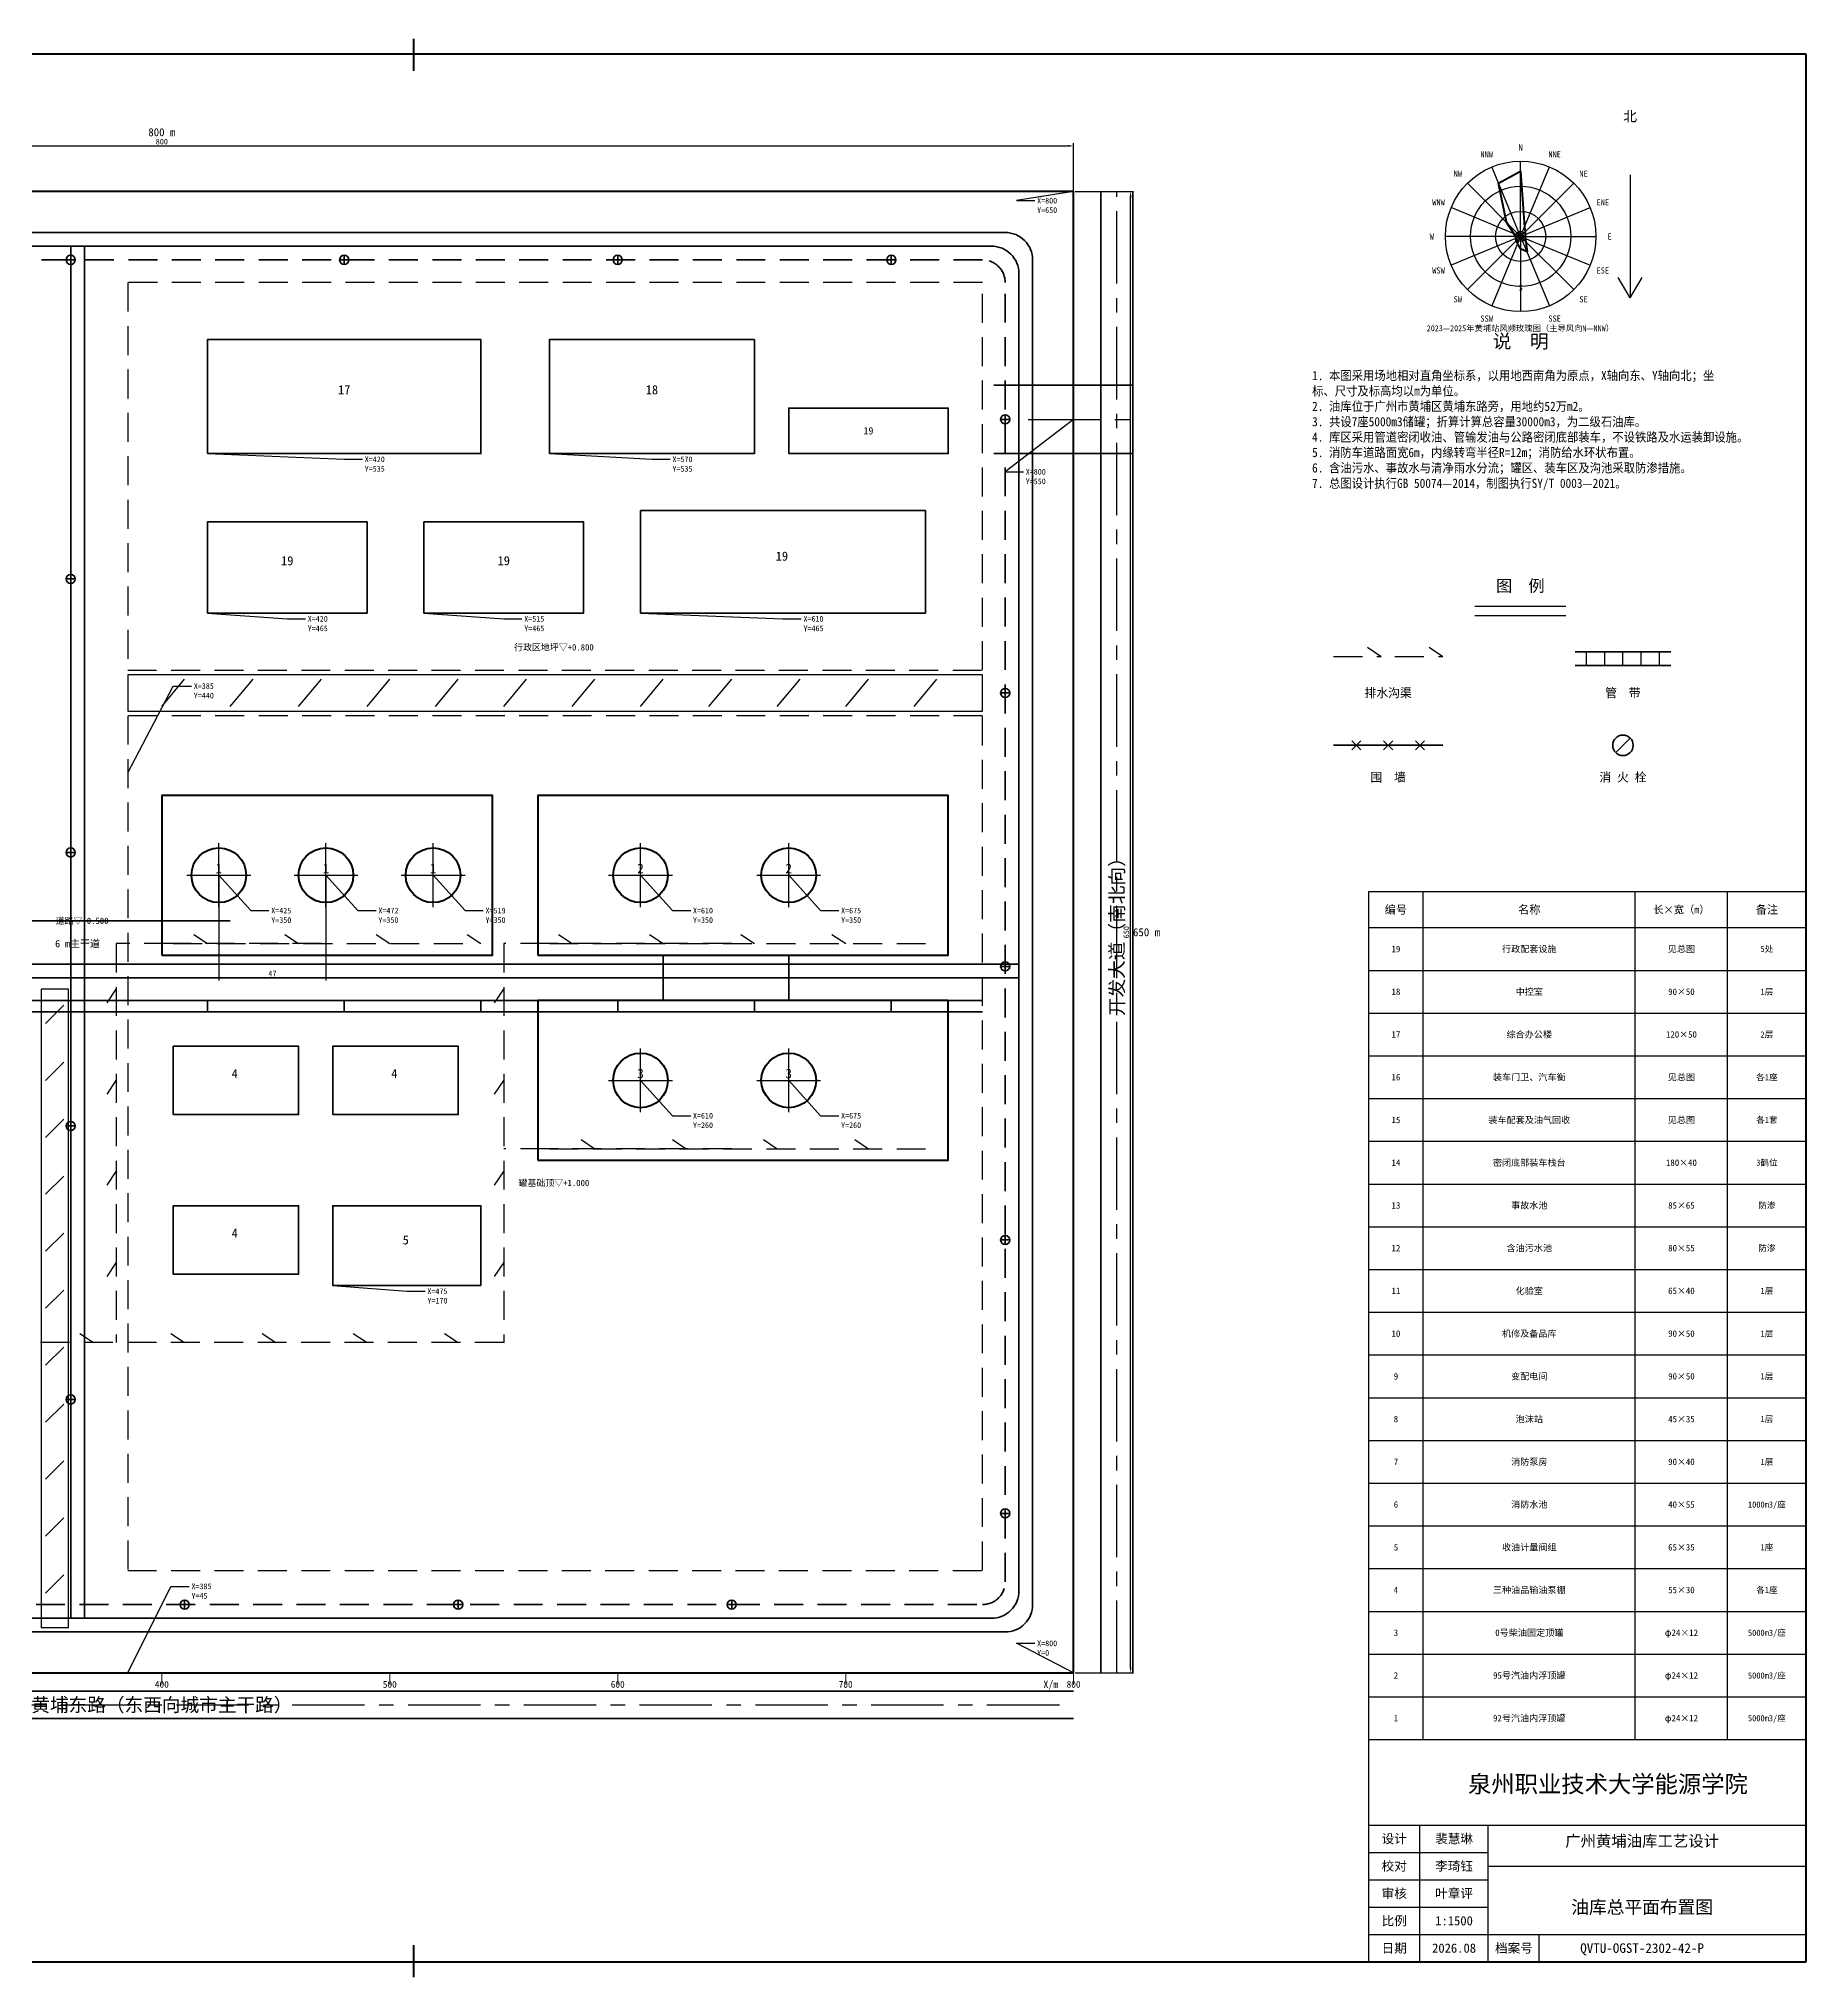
# Model space of a CAD drawing. Header units: millimetres. Extents: x -108 to 1121, y -88 to 762.
# Drawn here: x 346 to 1121, y -88 to 762 of the extents above; entities that cross this region are included whole.
import ezdxf
from ezdxf import colors
from ezdxf.entities.mleader import LeaderData, LeaderLine
from ezdxf.enums import TextEntityAlignment as Align
from ezdxf.math import Vec2, Vec3

# ---------------------------------------------------------------- set-up
doc = ezdxf.new("R2010")
doc.units = ezdxf.units.MM
doc.linetypes.add('CENTER', pattern=[50.8, 31.75, -6.35, 6.35, -6.35])
doc.linetypes.add('DASHED', pattern=[19.05, 12.7, -6.35])
for name, color, linetype, lineweight in [('01-用地红线', 7, 'Continuous', 70), ('02-围墙', 7, 'Continuous', 50), ('03-道路', 7, 'Continuous', 35), ('04-防火堤', 7, 'Continuous', 50), ('05-储罐', 7, 'Continuous', 50), ('06-建构筑物', 7, 'Continuous', 35), ('07-管带', 7, 'Continuous', 35), ('08-消防管网', 7, 'DASHED', 35), ('09-排水沟', 7, 'DASHED', 25), ('10-文字', 7, 'Continuous', 25), ('11-尺寸', 7, 'Continuous', 25), ('12-风向图', 7, 'Continuous', 25), ('13-中心线', 7, 'CENTER', 25), ('13-图框', 7, 'Continuous', 50), ('14-分区界线', 7, 'DASHED', 25), ('15-消防设施', 7, 'Continuous', 35), ('16-绿化', 7, 'Continuous', 25), ('20-坐标标注', 7, 'Continuous', 18)]:
    doc.layers.add(name, color=color, linetype=linetype, lineweight=lineweight)
doc.styles.add('QVTU-宋体', font='', dxfattribs={"width": 0.9})
doc.styles.add('QVTU-黑体', font='simhei.ttf', dxfattribs={"width": 0.95})
doc.styles.get("Standard").update_dxf_attribs({"font": ''})
doc.styles.get('QVTU-宋体').set_extended_font_data('SimSun')
doc.styles.get('Standard').set_extended_font_data('SimSun')
doc.dimstyles.new('ISO-25', dxfattribs={"dimtxt": 2.5, "dimasz": 2.5, "dimexe": 1.25, "dimexo": 0.625, "dimtad": 1, "dimtxsty": 'Standard', "dimcen": 2.5, "dimadec": 0, "dimazin": 0, "dimtfac": 1, "dimtmove": 0, "dimatfit": 3, "dimfxl": 1, "dimarcsym": 0})

# ---------------------------------------------------------------- blocks, each defined once
blk = doc.blocks.new('*D1')
at = {"layer": '11-尺寸', "color": 0, "lineweight": -2, "transparency": 16777216}
for p, q in [((0, 695.62), (0, 716.25)), ((2.5, 715), (797.5, 715)), ((800, 695.62), (800, 716.25))]:
    blk.add_line(p, q, dxfattribs=at)
at = {"layer": '11-尺寸', "color": 0, "transparency": 16777216}
for points in [[(2.5, 715.42), (2.5, 714.58), (0, 715)], [(797.5, 715.42), (797.5, 714.58), (800, 715)]]:
    blk.add_solid(points, dxfattribs=at)
at = {"layer": 'Defpoints', "color": 0, "transparency": 16777216}
for p in [(800, 715), (0, 695), (800, 695)]:
    blk.add_point(p, dxfattribs=at)
at = {"layer": '11-尺寸', "color": 0, "transparency": 16777216, "insert": (400, 716.88), "char_height": 2.5, "attachment_point": 5}
blk.add_mtext('800', dxfattribs=at)
blk = doc.blocks.new('*D2')
at = {"layer": '11-尺寸', "color": 0, "lineweight": -2, "transparency": 16777216}
for p, q in [((800.62, 695), (826.25, 695)), ((825, 47.5), (825, 692.5)), ((800.62, 45), (826.25, 45))]:
    blk.add_line(p, q, dxfattribs=at)
at = {"layer": '11-尺寸', "color": 0, "transparency": 16777216}
for points in [[(824.58, 692.5), (825.42, 692.5), (825, 695)], [(824.58, 47.5), (825.42, 47.5), (825, 45)]]:
    blk.add_solid(points, dxfattribs=at)
at = {"layer": 'Defpoints', "color": 0, "transparency": 16777216}
for p in [(800, 695), (825, 695), (800, 45)]:
    blk.add_point(p, dxfattribs=at)
at = {"layer": '11-尺寸', "color": 0, "transparency": 16777216, "insert": (823.12, 370), "char_height": 2.5, "attachment_point": 5, "rotation": 90}
blk.add_mtext('650', dxfattribs=at)
blk = doc.blocks.new('*D3')
at = {"layer": '11-尺寸', "color": 0, "lineweight": -2, "transparency": 16777216}
for p, q in [((425, 394.38), (425, 348.75)), ((472, 394.38), (472, 348.75)), ((427.5, 350), (469.5, 350))]:
    blk.add_line(p, q, dxfattribs=at)
at = {"layer": '11-尺寸', "color": 0, "transparency": 16777216}
for points in [[(427.5, 350.42), (427.5, 349.58), (425, 350)], [(469.5, 350.42), (469.5, 349.58), (472, 350)]]:
    blk.add_solid(points, dxfattribs=at)
at = {"layer": 'Defpoints', "color": 0, "transparency": 16777216}
for p in [(425, 395), (472, 395), (472, 350)]:
    blk.add_point(p, dxfattribs=at)
at = {"layer": '11-尺寸', "color": 0, "transparency": 16777216, "insert": (448.5, 351.88), "char_height": 2.5, "attachment_point": 5}
blk.add_mtext('47', dxfattribs=at)
blk = doc.blocks.new('_None')

msp = doc.modelspace()

# ---------------------------------------------------------------- linework, layer by layer
at = {"layer": '01-用地红线'}
msp.add_lwpolyline([(0, 45), (800, 45), (800, 695), (0, 695)], close=True, dxfattribs=at)
at = {"layer": '02-围墙'}
for p, q in [((800, 695), (0, 695)), ((800, 45), (800, 695)), ((0, 45), (800, 45))]:
    msp.add_line(p, q, dxfattribs=at)
at = {"layer": '02-围墙', "lineweight": 35}
msp.add_line((914, 452), (962, 452), dxfattribs=at)
at = {"layer": '02-围墙', "lineweight": 25}
for p, q in [((922, 450), (926, 454)), ((922, 454), (926, 450)), ((936, 450), (940, 454)), ((936, 454), (940, 450)), ((950, 450), (954, 454)), ((950, 454), (954, 450))]:
    msp.add_line(p, q, dxfattribs=at)
at = {"layer": '03-道路'}
for p, q in [((812, 45), (812, 695)), ((826, 45), (826, 695)), ((360, 69), (360, 671)), ((366, 69), (366, 671)), ((765, 610), (826, 610)), ((765, 580), (826, 580)), ((24, 356), (776, 356)), ((24, 350), (776, 350)), ((0, 37), (800, 37)), ((0, 25), (800, 25))]:
    msp.add_line(p, q, dxfattribs=at)
for points in [[(18, 75, 0.4142136), (30, 63), (770, 63, 0.4142136), (782, 75), (782, 665, 0.4142136), (770, 677), (30, 677, 0.4142136), (18, 665)], [(24, 81, 0.4142136), (36, 69), (764, 69, 0.4142136), (776, 81), (776, 659, 0.4142136), (764, 671), (36, 671, 0.4142136), (24, 659)]]:
    msp.add_lwpolyline(points, format="xyb", close=True, dxfattribs=at)
at = {"layer": '04-防火堤'}
for points in [[(400, 360), (545, 360), (545, 430), (400, 430)], [(565, 360), (745, 360), (745, 430), (565, 430)], [(565, 270), (745, 270), (745, 340), (565, 340)]]:
    msp.add_lwpolyline(points, close=True, dxfattribs=at)
at = {"layer": '05-储罐'}
for centre in [(425, 395), (472, 395), (519, 395), (610, 395), (675, 395), (610, 305), (675, 305)]:
    msp.add_circle(centre, 12, dxfattribs=at)
at = {"layer": '06-建构筑物'}
for points in [[(420, 580), (540, 580), (540, 630), (420, 630)], [(570, 580), (660, 580), (660, 630), (570, 630)], [(675, 580), (745, 580), (745, 600), (675, 600)], [(610, 510), (735, 510), (735, 555), (610, 555)], [(420, 510), (490, 510), (490, 550), (420, 550)], [(515, 510), (585, 510), (585, 550), (515, 550)], [(405, 290), (460, 290), (460, 320), (405, 320)], [(475, 290), (530, 290), (530, 320), (475, 320)], [(405, 220), (460, 220), (460, 250), (405, 250)], [(475, 215), (540, 215), (540, 250), (475, 250)]]:
    msp.add_lwpolyline(points, close=True, dxfattribs=at)
at = {"layer": '07-管带', "lineweight": 35}
for p, q in [((1020, 493), (1062, 493)), ((1020, 487), (1062, 487))]:
    msp.add_line(p, q, dxfattribs=at)
at = {"layer": '07-管带', "lineweight": 25}
for p, q in [((1025, 487), (1025, 493)), ((1033, 487), (1033, 493)), ((1041, 487), (1041, 493)), ((1049, 487), (1049, 493)), ((1057, 487), (1057, 493))]:
    msp.add_line(p, q, dxfattribs=at)
at = {"layer": '07-管带'}
for p, q in [((335, 375), (430, 375)), ((620, 340), (620, 360)), ((675, 340), (675, 360)), ((30, 340), (760, 340)), ((30, 335), (760, 335)), ((420, 335), (420, 340)), ((480, 335), (480, 340)), ((540, 335), (540, 340)), ((600, 335), (600, 340)), ((660, 335), (660, 340)), ((720, 335), (720, 340))]:
    msp.add_line(p, q, dxfattribs=at)
at = {"layer": '08-消防管网'}
for p, q in [((360, 85), (360, 655)), ((40, 350), (760, 350))]:
    msp.add_line(p, q, dxfattribs=at)
msp.add_lwpolyline([(30, 85, 0.4142136), (40, 75), (760, 75, 0.4142136), (770, 85), (770, 655, 0.4142136), (760, 665), (40, 665, 0.4142136), (30, 655)], format="xyb", close=True, dxfattribs=at)
at = {"layer": '09-排水沟', "lineweight": 25}
for p, q in [((929, 495), (935, 491)), ((956, 495), (962, 491)), ((914, 491), (935, 491)), ((941, 491), (962, 491)), ((414, 369), (420, 365)), ((454, 369), (460, 365)), ((494, 369), (500, 365)), ((534, 369), (540, 365)), ((574, 369), (580, 365)), ((614, 369), (620, 365)), ((654, 369), (660, 365)), ((694, 369), (700, 365)), ((376, 339), (380, 345)), ((546, 339), (550, 345)), ((376, 299), (380, 305)), ((546, 299), (550, 305)), ((584, 279), (590, 275)), ((624, 279), (630, 275)), ((664, 279), (670, 275)), ((704, 279), (710, 275)), ((376, 259), (380, 265)), ((546, 259), (550, 265)), ((376, 219), (380, 225)), ((546, 219), (550, 225)), ((364, 194), (370, 190)), ((404, 194), (410, 190)), ((444, 194), (450, 190)), ((484, 194), (490, 190)), ((524, 194), (530, 190))]:
    msp.add_line(p, q, dxfattribs=at)
at = {"layer": '09-排水沟'}
for p, q in [((405, 365), (380, 365)), ((380, 365), (380, 190)), ((405, 365), (535, 365)), ((470, 365), (405, 365)), ((570, 365), (550, 365)), ((550, 365), (550, 190)), ((570, 365), (735, 365)), ((650, 365), (570, 365)), ((570, 275), (550, 275)), ((570, 275), (735, 275)), ((650, 275), (570, 275)), ((550, 190), (330, 190))]:
    msp.add_line(p, q, dxfattribs=at)
at = {"layer": '10-文字'}
for p, q in [((1108.628, 755.276), (-100.372, 755.276)), ((929.416, 387.776), (929.416, 15.776)), ((1121.416, 387.776), (929.416, 387.776)), ((953.416, 15.776), (953.416, 387.776)), ((1046.416, 15.776), (1046.416, 387.776)), ((1086.916, 15.776), (1086.916, 387.776)), ((1121.416, 15.776), (1121.416, 387.776)), ((929.416, 353.276), (1121.416, 353.276)), ((929.416, 334.526), (1121.416, 334.526)), ((929.416, 315.776), (1121.416, 315.776)), ((929.416, 297.026), (1121.416, 297.026)), ((929.416, 278.276), (1121.416, 278.276)), ((929.416, 259.526), (1121.416, 259.526)), ((929.416, 240.776), (1121.416, 240.776)), ((929.416, 222.026), (1121.416, 222.026)), ((929.416, 203.276), (1121.416, 203.276)), ((929.416, 184.526), (1121.416, 184.526)), ((929.416, 165.776), (1121.416, 165.776)), ((929.416, 147.026), (1121.416, 147.026)), ((929.416, 128.276), (1121.416, 128.276)), ((929.416, 109.526), (1121.416, 109.526)), ((929.416, 90.776), (1121.416, 90.776)), ((929.416, 72.026), (1121.416, 72.026)), ((929.416, 53.276), (1121.416, 53.276)), ((929.416, 34.526), (1121.416, 34.526)), ((929.416, 15.776), (929.416, -81.724)), ((929.416, 15.776), (1121.416, 15.776)), ((929.416, -21.724), (1121.416, -21.724)), ((951.916, -81.724), (951.916, -21.724)), ((981.916, -81.724), (981.916, -21.724)), ((929.416, -33.724), (981.916, -33.724)), ((981.916, -39.724), (1121.416, -39.724)), ((929.416, -45.724), (981.916, -45.724)), ((929.416, -57.724), (981.916, -57.724)), ((929.416, -69.724), (1121.416, -69.724)), ((929.416, -81.724), (1121.416, -81.724))]:
    msp.add_line(p, q, dxfattribs=at)
at = {"layer": '10-文字', "lineweight": 25}
for p, q in [((976, 513), (1016, 513)), ((976, 509), (1016, 509)), ((929.416, 372.026), (1121.416, 372.026))]:
    msp.add_line(p, q, dxfattribs=at)
at = {"layer": '12-风向图'}
for p, q in [((996.128, 675.276), (996.128, 708.276)), ((996.128, 675.276), (972.794, 698.61)), ((996.128, 675.276), (983.5, 705.764)), ((996.128, 675.276), (1008.757, 705.764)), ((996.128, 675.276), (1019.463, 698.61)), ((1044.128, 702.276), (1044.128, 648.276)), ((996.128, 675.276), (965.64, 687.904)), ((996.128, 675.276), (1026.617, 687.904)), ((996.128, 675.276), (963.128, 675.276)), ((996.128, 675.276), (965.64, 662.647)), ((996.128, 675.276), (972.794, 651.941)), ((996.128, 675.276), (983.5, 644.788)), ((996.128, 675.276), (996.128, 642.276)), ((996.128, 675.276), (1008.757, 644.788)), ((996.128, 675.276), (1019.463, 651.941)), ((996.128, 675.276), (1026.617, 662.647)), ((996.128, 675.276), (1029.128, 675.276)), ((1044.128, 648.276), (1038.878, 657.276)), ((1044.128, 648.276), (1049.378, 657.276)), ((1004.119, -69.724), (1004.119, -81.724))]:
    msp.add_line(p, q, dxfattribs=at)
at = {"layer": '12-风向图', "lineweight": 50}
for p, q in [((986.447, 698.65), (996.128, 703.876)), ((989.906, 681.498), (986.447, 698.65)), ((996.128, 703.876), (997.812, 679.341)), ((993.08, 676.539), (989.906, 681.498)), ((993.928, 675.276), (993.08, 676.539)), ((994.096, 674.434), (993.928, 675.276)), ((994.184, 673.331), (994.096, 674.434)), ((994.866, 672.227), (994.184, 673.331)), ((996.128, 669.776), (994.866, 672.227)), ((997.812, 679.341), (998.073, 677.22)), ((998.073, 677.22), (998.161, 676.118)), ((998.161, 676.118), (998.328, 675.276)), ((998.328, 675.276), (998.161, 674.434)), ((998.161, 674.434), (998.462, 672.942)), ((998.462, 672.942), (998.949, 668.467)), ((998.949, 668.467), (996.128, 669.776))]:
    msp.add_line(p, q, dxfattribs=at)
at = {"layer": '12-风向图'}
for radius in [33, 22, 11, 2.25]:
    msp.add_circle((996.128, 675.276), radius, dxfattribs=at)
at = {"layer": '13-中心线'}
for p, q in [((819, 45), (819, 695)), ((780, 595), (826, 595)), ((425, 381), (425, 409)), ((472, 381), (472, 409)), ((519, 381), (519, 409)), ((610, 381), (610, 409)), ((675, 381), (675, 409)), ((411, 395), (439, 395)), ((458, 395), (486, 395)), ((505, 395), (533, 395)), ((596, 395), (624, 395)), ((661, 395), (689, 395)), ((610, 291), (610, 319)), ((675, 291), (675, 319)), ((596, 305), (624, 305)), ((661, 305), (689, 305)), ((0, 31), (800, 31))]:
    msp.add_line(p, q, dxfattribs=at)
at = {"layer": '13-图框', "lineweight": 50}
for p, q in [((510.503, 748), (510.503, 762)), ((510.503, -88.5), (510.503, -74.5))]:
    msp.add_line(p, q, dxfattribs=at)
at = {"layer": '13-图框', "lineweight": 70}
for p, q in [((1121.379, 755.276), (-100.372, 755.276)), ((1121.379, -81.724), (1121.379, 755.276)), ((-100.372, -81.724), (1121.379, -81.724))]:
    msp.add_line(p, q, dxfattribs=at)
at = {"layer": '14-分区界线'}
for points in [[(385, 485), (760, 485), (760, 655), (385, 655)], [(385, 90), (760, 90), (760, 465), (385, 465)]]:
    msp.add_lwpolyline(points, close=True, dxfattribs=at)
at = {"layer": '15-消防设施'}
for p, q in [((358, 665), (362, 665)), ((360, 663), (360, 667)), ((478, 665), (482, 665)), ((480, 663), (480, 667)), ((598, 665), (602, 665)), ((600, 663), (600, 667)), ((718, 665), (722, 665)), ((720, 663), (720, 667)), ((770, 593), (770, 597)), ((768, 595), (772, 595)), ((358, 525), (362, 525)), ((360, 523), (360, 527)), ((770, 473), (770, 477)), ((768, 475), (772, 475)), ((358, 405), (362, 405)), ((360, 403), (360, 407)), ((768, 355), (772, 355)), ((770, 353), (770, 357)), ((358, 285), (362, 285)), ((360, 283), (360, 287)), ((768, 235), (772, 235)), ((770, 233), (770, 237)), ((358, 165), (362, 165)), ((360, 163), (360, 167)), ((768, 115), (772, 115)), ((770, 113), (770, 117)), ((410, 73), (410, 77)), ((530, 73), (530, 77)), ((650, 73), (650, 77)), ((408, 75), (412, 75)), ((528, 75), (532, 75)), ((648, 75), (652, 75))]:
    msp.add_line(p, q, dxfattribs=at)
at = {"layer": '15-消防设施', "lineweight": 35}
msp.add_line((1038, 449), (1044, 455), dxfattribs=at)
at = {"layer": '15-消防设施'}
for centre in [(360, 665), (480, 665), (600, 665), (720, 665), (770, 595), (360, 525), (770, 475), (360, 405), (770, 355), (360, 285), (770, 235), (360, 165), (770, 115), (410, 75), (530, 75), (650, 75)]:
    msp.add_circle(centre, 2, dxfattribs=at)
at = {"layer": '15-消防设施', "lineweight": 35}
msp.add_circle((1041, 452), 4.5, dxfattribs=at)
at = {"layer": '16-绿化'}
for p, q in [((400, 469), (410, 481)), ((430, 469), (440, 481)), ((460, 469), (470, 481)), ((490, 469), (500, 481)), ((520, 469), (530, 481)), ((550, 469), (560, 481)), ((580, 469), (590, 481)), ((610, 469), (620, 481)), ((640, 469), (650, 481)), ((670, 469), (680, 481)), ((700, 469), (710, 481)), ((730, 469), (740, 481)), ((349, 330), (357, 338)), ((349, 305), (357, 313)), ((349, 280), (357, 288)), ((349, 255), (357, 263)), ((349, 230), (357, 238)), ((349, 205), (357, 213)), ((349, 180), (357, 188)), ((349, 155), (357, 163)), ((349, 130), (357, 138)), ((349, 105), (357, 113)), ((349, 80), (357, 88))]:
    msp.add_line(p, q, dxfattribs=at)
for points in [[(385, 467), (760, 467), (760, 483), (385, 483)], [(347, 65), (359, 65), (359, 345), (347, 345)]]:
    msp.add_lwpolyline(points, close=True, dxfattribs=at)
at = {"layer": '20-坐标标注'}
for p, q in [((400, 45), (400, 40)), ((500, 45), (500, 40)), ((600, 45), (600, 40)), ((700, 45), (700, 40)), ((800, 45), (800, 40))]:
    msp.add_line(p, q, dxfattribs=at)

# ---------------------------------------------------------------- texts
at = {"layer": '10-文字'}
for s, height, style, p in [('北', 4.5, 'QVTU-宋体', (1044.1, 728)), ('800 m', 3.5, 'QVTU-宋体', (400, 721)), ('2023—2025年黄埔站风频玫瑰图（主导风向N—NNW）', 2.6, 'QVTU-宋体', (996, 635)), ('说  明', 6, 'QVTU-黑体', (996.128, 629.276)), ('17', 4, 'QVTU-宋体', (480, 608)), ('18', 4, 'QVTU-宋体', (615, 608)), ('19', 3.2, 'QVTU-宋体', (710, 590)), ('19', 4, 'QVTU-宋体', (672, 535)), ('19', 4, 'QVTU-宋体', (455, 533)), ('19', 4, 'QVTU-宋体', (550, 533)), ('图  例', 5.2, 'QVTU-黑体', (996, 522)), ('行政区地坪▽+0.800', 2.8, 'QVTU-宋体', (572, 495)), ('排水沟渠', 3.8, 'QVTU-宋体', (938, 475)), ('管  带', 3.8, 'QVTU-宋体', (1041, 475)), ('围  墙', 3.8, 'QVTU-宋体', (938, 438)), ('消 火 栓', 3.8, 'QVTU-宋体', (1041, 438)), ('1', 4.2, 'QVTU-宋体', (425, 398)), ('1', 4.2, 'QVTU-宋体', (472, 398)), ('1', 4.2, 'QVTU-宋体', (519, 398)), ('2', 4.2, 'QVTU-宋体', (610, 398)), ('2', 4.2, 'QVTU-宋体', (675, 398)), ('道路▽+0.500', 2.8, 'QVTU-宋体', (365, 375)), ('编号', 3.6, 'QVTU-黑体', (941.416, 379.901)), ('名称', 3.6, 'QVTU-黑体', (999.916, 379.901)), ('长×宽（m）', 3.3, 'QVTU-黑体', (1066.666, 379.901)), ('备注', 3.6, 'QVTU-黑体', (1104.166, 379.901)), ('6 m主干道', 3.2, 'QVTU-宋体', (363, 365)), ('650 m', 3.5, 'QVTU-宋体', (832, 370)), ('19', 2.85, 'QVTU-宋体', (941.416, 362.651)), ('行政配套设施', 2.85, 'QVTU-宋体', (999.916, 362.651)), ('见总图', 2.85, 'QVTU-宋体', (1066.666, 362.651)), ('5处', 2.7, 'QVTU-宋体', (1104.166, 362.651)), ('18', 2.85, 'QVTU-宋体', (941.416, 343.901)), ('中控室', 2.85, 'QVTU-宋体', (999.916, 343.901)), ('90×50', 2.85, 'QVTU-宋体', (1066.666, 343.901)), ('1层', 2.7, 'QVTU-宋体', (1104.166, 343.901)), ('17', 2.85, 'QVTU-宋体', (941.416, 325.151)), ('综合办公楼', 2.85, 'QVTU-宋体', (999.916, 325.151)), ('120×50', 2.85, 'QVTU-宋体', (1066.666, 325.151)), ('2层', 2.7, 'QVTU-宋体', (1104.166, 325.151)), ('4', 4, 'QVTU-宋体', (432, 308)), ('4', 4, 'QVTU-宋体', (502, 308)), ('3', 4.2, 'QVTU-宋体', (610, 308)), ('3', 4.2, 'QVTU-宋体', (675, 308)), ('16', 2.85, 'QVTU-宋体', (941.416, 306.401)), ('装车门卫、汽车衡', 2.85, 'QVTU-宋体', (999.916, 306.401)), ('见总图', 2.85, 'QVTU-宋体', (1066.666, 306.401)), ('各1座', 2.7, 'QVTU-宋体', (1104.166, 306.401)), ('装车配套及油气回收', 2.85, 'QVTU-宋体', (999.916, 287.651)), ('见总图', 2.85, 'QVTU-宋体', (1066.666, 287.651)), ('各1套', 2.7, 'QVTU-宋体', (1104.166, 287.651)), ('15', 2.85, 'QVTU-宋体', (941.416, 287.651)), ('14', 2.85, 'QVTU-宋体', (941.416, 268.901)), ('密闭底部装车栈台', 2.85, 'QVTU-宋体', (999.916, 268.901)), ('180×40', 2.85, 'QVTU-宋体', (1066.666, 268.901)), ('3鹤位', 2.7, 'QVTU-宋体', (1104.166, 268.901)), ('罐基础顶▽+1.000', 2.8, 'QVTU-宋体', (572, 260)), ('13', 2.85, 'QVTU-宋体', (941.416, 250.151)), ('事故水池', 2.85, 'QVTU-宋体', (999.916, 250.151)), ('85×65', 2.85, 'QVTU-宋体', (1066.666, 250.151)), ('防渗', 2.7, 'QVTU-宋体', (1104.166, 250.151)), ('4', 4, 'QVTU-宋体', (432, 238)), ('5', 4, 'QVTU-宋体', (507, 235)), ('12', 2.85, 'QVTU-宋体', (941.416, 231.401)), ('含油污水池', 2.85, 'QVTU-宋体', (999.916, 231.401)), ('80×55', 2.85, 'QVTU-宋体', (1066.666, 231.401)), ('防渗', 2.7, 'QVTU-宋体', (1104.166, 231.401)), ('11', 2.85, 'QVTU-宋体', (941.416, 212.651)), ('化验室', 2.85, 'QVTU-宋体', (999.916, 212.651)), ('65×40', 2.85, 'QVTU-宋体', (1066.666, 212.651)), ('1层', 2.7, 'QVTU-宋体', (1104.166, 212.651)), ('机修及备品库', 2.85, 'QVTU-宋体', (999.916, 193.901)), ('10', 2.85, 'QVTU-宋体', (941.416, 193.901)), ('90×50', 2.85, 'QVTU-宋体', (1066.666, 193.901)), ('1层', 2.7, 'QVTU-宋体', (1104.166, 193.901)), ('9', 2.85, 'QVTU-宋体', (941.416, 175.151)), ('变配电间', 2.85, 'QVTU-宋体', (999.916, 175.151)), ('90×50', 2.85, 'QVTU-宋体', (1066.666, 175.151)), ('1层', 2.7, 'QVTU-宋体', (1104.166, 175.151)), ('8', 2.85, 'QVTU-宋体', (941.416, 156.401)), ('泡沫站', 2.85, 'QVTU-宋体', (999.916, 156.401)), ('45×35', 2.85, 'QVTU-宋体', (1066.666, 156.401)), ('1层', 2.7, 'QVTU-宋体', (1104.166, 156.401)), ('7', 2.85, 'QVTU-宋体', (941.416, 137.651)), ('消防泵房', 2.85, 'QVTU-宋体', (999.916, 137.651)), ('90×40', 2.85, 'QVTU-宋体', (1066.666, 137.651)), ('1层', 2.7, 'QVTU-宋体', (1104.166, 137.651)), ('6', 2.85, 'QVTU-宋体', (941.416, 118.901)), ('消防水池', 2.85, 'QVTU-宋体', (999.916, 118.901)), ('40×55', 2.85, 'QVTU-宋体', (1066.666, 118.901)), ('1000m3/座', 2.7, 'QVTU-宋体', (1104.166, 118.901)), ('5', 2.85, 'QVTU-宋体', (941.416, 100.151)), ('收油计量阀组', 2.85, 'QVTU-宋体', (999.916, 100.151)), ('65×35', 2.85, 'QVTU-宋体', (1066.666, 100.151)), ('1座', 2.7, 'QVTU-宋体', (1104.166, 100.151)), ('4', 2.85, 'QVTU-宋体', (941.416, 81.401)), ('三种油品输油泵棚', 2.85, 'QVTU-宋体', (999.916, 81.401)), ('55×30', 2.85, 'QVTU-宋体', (1066.666, 81.401)), ('各1座', 2.7, 'QVTU-宋体', (1104.166, 81.401)), ('3', 2.85, 'QVTU-宋体', (941.416, 62.651)), ('0号柴油固定顶罐', 2.85, 'QVTU-宋体', (999.916, 62.651)), ('φ24×12', 2.85, 'QVTU-宋体', (1066.666, 62.651)), ('5000m3/座', 2.7, 'QVTU-宋体', (1104.166, 62.651)), ('2', 2.85, 'QVTU-宋体', (941.416, 43.901)), ('95号汽油内浮顶罐', 2.85, 'QVTU-宋体', (999.916, 43.901)), ('φ24×12', 2.85, 'QVTU-宋体', (1066.666, 43.901)), ('5000m3/座', 2.7, 'QVTU-宋体', (1104.166, 43.901)), ('黄埔东路（东西向城市主干路）', 6, 'QVTU-宋体', (400, 31)), ('1', 2.85, 'QVTU-宋体', (941.416, 25.151)), ('92号汽油内浮顶罐', 2.85, 'QVTU-宋体', (999.916, 25.151)), ('φ24×12', 2.85, 'QVTU-宋体', (1066.666, 25.151)), ('5000m3/座', 2.7, 'QVTU-宋体', (1104.166, 25.151)), ('泉州职业技术大学能源学院', 7.5, 'QVTU-黑体', (1034.416, -3.724)), ('设计', 4.05, 'QVTU-宋体', (940.666, -27.724)), ('裴慧琳', 4.05, 'QVTU-宋体', (966.916, -27.724)), ('广州黄埔油库工艺设计', 4.95, 'QVTU-宋体', (1049.416, -28.726)), ('校对', 4.05, 'QVTU-宋体', (940.666, -39.724)), ('李琦钰', 4.05, 'QVTU-宋体', (966.916, -39.724)), ('审核', 4.05, 'QVTU-宋体', (940.666, -51.724)), ('叶章评', 4.05, 'QVTU-宋体', (966.916, -51.724)), ('油库总平面布置图', 5.7, 'QVTU-黑体', (1049.416, -57.724)), ('比例', 4.05, 'QVTU-宋体', (940.666, -63.724)), ('1:1500', 4.05, 'QVTU-宋体', (966.916, -63.724)), ('日期', 4.05, 'QVTU-宋体', (940.666, -75.724)), ('2026.08', 4.05, 'QVTU-宋体', (966.916, -75.724)), ('档案号', 4.05, 'QVTU-宋体', (993.166, -75.724)), ('QVTU-OGST-2302-42-P', 4.2, 'QVTU-宋体', (1049.416, -75.724))]:
    msp.add_text(s, height=height, dxfattribs=dict(at, style=style)).set_placement(p, align=Align.MIDDLE_CENTER)
at = {"layer": '10-文字', "style": 'QVTU-宋体'}
msp.add_text('开发大道（南北向）', height=6, rotation=90, dxfattribs=at).set_placement((819, 370), align=Align.MIDDLE_CENTER)
at = {"layer": '10-文字', "insert": (904.628, 616.276), "char_height": 4.05, "width": 183, "attachment_point": 1, "style": 'QVTU-宋体'}
msp.add_mtext('1. 本图采用场地相对直角坐标系，以用地西南角为原点，X轴向东、Y轴向北；坐标、尺寸及标高均以m为单位。\\P2. 油库位于广州市黄埔区黄埔东路旁，用地约52万m2。\\P3. 共设7座5000m3储罐；折算计算总容量30000m3，为二级石油库。\\P4. 库区采用管道密闭收油、管输发油与公路密闭底部装车，不设铁路及水运装卸设施。\\P5. 消防车道路面宽6m，内缘转弯半径R=12m；消防给水环状布置。\\P6. 含油污水、事故水与清净雨水分流；罐区、装车区及沟池采取防渗措施。\\P7. 总图设计执行GB 50074—2014，制图执行SY/T 0003—2021。', dxfattribs=at)
at = {"layer": '12-风向图', "style": 'QVTU-宋体'}
for s, p in [('N', (996.128, 714.276)), ('NNW', (981.204, 711.307)), ('NNE', (1011.053, 711.307)), ('NW', (968.551, 702.853)), ('NE', (1023.706, 702.853)), ('WNW', (960.097, 690.2)), ('ENE', (1032.16, 690.2)), ('W', (957.128, 675.276)), ('E', (1035.128, 675.276)), ('WSW', (960.097, 660.351)), ('ESE', (1032.16, 660.351)), ('SW', (968.551, 647.699)), ('S', (996.128, 652.776)), ('SE', (1023.706, 647.699)), ('SSW', (981.204, 639.245)), ('SSE', (1011.053, 639.245))]:
    msp.add_text(s, height=2.7, dxfattribs=at).set_placement(p, align=Align.MIDDLE_CENTER)
at = {"layer": '20-坐标标注', "style": 'QVTU-宋体'}
for s, height, p in [('400', 3, (400, 40)), ('500', 3, (500, 40)), ('600', 3, (600, 40)), ('700', 3, (700, 40)), ('X/m', 3.2, (790, 40)), ('800', 3, (800, 40))]:
    msp.add_text(s, height=height, dxfattribs=at).set_placement(p, align=Align.MIDDLE_CENTER)

# ---------------------------------------------------------------- dimensions: what is measured, and where the dimension line sits
at = {"layer": '11-尺寸'}
for p1, p2, distance, picture, middle in [((0, 695), (800, 695), 20, '*D1', (400, 716.875)), ((800, 45), (800, 695), -25, '*D2', (823.125, 370)), ((425, 395), (472, 395), -45, '*D3', (448.5, 351.875))]:
    dim = msp.add_aligned_dim(p1=p1, p2=p2, distance=distance, dimstyle='ISO-25', dxfattribs=at)
    dim.commit()
    dim.dimension.update_dxf_attribs({"geometry": picture, "text_midpoint": middle})

# ---------------------------------------------------------------- leaders
at = {"layer": '20-坐标标注'}
ml = msp.add_multileader_mtext('Standard', dxfattribs=at)
ml.set_content('X=800\\PY=650', color=256, style='QVTU-宋体')
ml.set_leader_properties()
ml.set_arrow_properties(name='NONE')
ml.build(insert=Vec2(0, 0))
ml.multileader.update_dxf_attribs({"arrow_head_size": 0})
ctx = ml.context
ctx.base_point, ctx.char_height, ctx.arrow_head_size, ctx.landing_gap_size = Vec3(783, 691), 2.5, 0, 1
notes = []
notes.append((ctx, [(0, (1, 1, 0), (775, 691), (1, 0), 8, [(0, [(800, 695)], 0, [])])]))
ctx.mtext.insert, ctx.mtext.flow_direction = Vec3(784, 692.25), 5
ml = msp.add_multileader_mtext('Standard', dxfattribs=at)
ml.set_content('X=800\\PY=550', color=256, style='QVTU-宋体')
ml.set_leader_properties()
ml.set_arrow_properties(name='NONE')
ml.build(insert=Vec2(0, 0))
ml.multileader.update_dxf_attribs({"arrow_head_size": 0})
ctx = ml.context
ctx.base_point, ctx.char_height, ctx.arrow_head_size, ctx.landing_gap_size = Vec3(778, 572), 2.5, 0, 1
notes.append((ctx, [(0, (1, 1, 0), (770, 572), (1, 0), 8, [(0, [(800, 595)], 0, [])])]))
ctx.mtext.insert, ctx.mtext.flow_direction = Vec3(779, 573.25), 5
ml = msp.add_multileader_mtext('Standard', dxfattribs=at)
ml.set_content('X=420\\PY=535', color=256, style='QVTU-宋体')
ml.set_leader_properties()
ml.set_arrow_properties(name='NONE')
ml.build(insert=Vec2(0, 0))
ml.multileader.update_dxf_attribs({"arrow_head_size": 0})
ctx = ml.context
ctx.base_point, ctx.char_height, ctx.arrow_head_size, ctx.landing_gap_size = Vec3(488, 577.5), 2.5, 0, 1
notes.append((ctx, [(0, (1, 1, 0), (480, 577.5), (1, 0), 8, [(0, [(420, 580)], 0, [])])]))
ctx.mtext.insert, ctx.mtext.flow_direction = Vec3(489, 578.75), 5
ml = msp.add_multileader_mtext('Standard', dxfattribs=at)
ml.set_content('X=570\\PY=535', color=256, style='QVTU-宋体')
ml.set_leader_properties()
ml.set_arrow_properties(name='NONE')
ml.build(insert=Vec2(0, 0))
ml.multileader.update_dxf_attribs({"arrow_head_size": 0})
ctx = ml.context
ctx.base_point, ctx.char_height, ctx.arrow_head_size, ctx.landing_gap_size = Vec3(623, 577.5), 2.5, 0, 1
notes.append((ctx, [(0, (1, 1, 0), (615, 577.5), (1, 0), 8, [(0, [(570, 580)], 0, [])])]))
ctx.mtext.insert, ctx.mtext.flow_direction = Vec3(624, 578.75), 5
ml = msp.add_multileader_mtext('Standard', dxfattribs=at)
ml.set_content('X=420\\PY=465', color=256, style='QVTU-宋体')
ml.set_leader_properties()
ml.set_arrow_properties(name='NONE')
ml.build(insert=Vec2(0, 0))
ml.multileader.update_dxf_attribs({"arrow_head_size": 0})
ctx = ml.context
ctx.base_point, ctx.char_height, ctx.arrow_head_size, ctx.landing_gap_size = Vec3(463, 507.5), 2.5, 0, 1
notes.append((ctx, [(0, (1, 1, 0), (455, 507.5), (1, 0), 8, [(0, [(420, 510)], 0, [])])]))
ctx.mtext.insert, ctx.mtext.flow_direction = Vec3(464, 508.75), 5
ml = msp.add_multileader_mtext('Standard', dxfattribs=at)
ml.set_content('X=515\\PY=465', color=256, style='QVTU-宋体')
ml.set_leader_properties()
ml.set_arrow_properties(name='NONE')
ml.build(insert=Vec2(0, 0))
ml.multileader.update_dxf_attribs({"arrow_head_size": 0})
ctx = ml.context
ctx.base_point, ctx.char_height, ctx.arrow_head_size, ctx.landing_gap_size = Vec3(558, 507.5), 2.5, 0, 1
notes.append((ctx, [(0, (1, 1, 0), (550, 507.5), (1, 0), 8, [(0, [(515, 510)], 0, [])])]))
ctx.mtext.insert, ctx.mtext.flow_direction = Vec3(559, 508.75), 5
ml = msp.add_multileader_mtext('Standard', dxfattribs=at)
ml.set_content('X=610\\PY=465', color=256, style='QVTU-宋体')
ml.set_leader_properties()
ml.set_arrow_properties(name='NONE')
ml.build(insert=Vec2(0, 0))
ml.multileader.update_dxf_attribs({"arrow_head_size": 0})
ctx = ml.context
ctx.base_point, ctx.char_height, ctx.arrow_head_size, ctx.landing_gap_size = Vec3(680.5, 507.5), 2.5, 0, 1
notes.append((ctx, [(0, (1, 1, 0), (672.5, 507.5), (1, 0), 8, [(0, [(610, 510)], 0, [])])]))
ctx.mtext.insert, ctx.mtext.flow_direction = Vec3(681.5, 508.75), 5
ml = msp.add_multileader_mtext('Standard', dxfattribs=at)
ml.set_content('X=385\\PY=440', color=256, style='QVTU-宋体')
ml.set_leader_properties()
ml.set_arrow_properties(name='NONE')
ml.build(insert=Vec2(0, 0))
ml.multileader.update_dxf_attribs({"arrow_head_size": 0})
ctx = ml.context
ctx.base_point, ctx.char_height, ctx.arrow_head_size, ctx.landing_gap_size = Vec3(413, 478), 2.5, 0, 1
notes.append((ctx, [(0, (1, 1, 0), (405, 478), (1, 0), 8, [(0, [(385, 440)], 0, [])])]))
ctx.mtext.insert, ctx.mtext.flow_direction = Vec3(414, 479.25), 5
ml = msp.add_multileader_mtext('Standard', dxfattribs=at)
ml.set_content('X=425\\PY=350', color=256, style='QVTU-宋体')
ml.set_leader_properties()
ml.set_arrow_properties(name='NONE')
ml.build(insert=Vec2(0, 0))
ml.multileader.update_dxf_attribs({"arrow_head_size": 0})
ctx = ml.context
ctx.base_point, ctx.char_height, ctx.arrow_head_size, ctx.landing_gap_size = Vec3(447, 379.5), 2.5, 0, 1
notes.append((ctx, [(0, (1, 1, 0), (439, 379.5), (1, 0), 8, [(0, [(425, 395)], 0, [])])]))
ctx.mtext.insert, ctx.mtext.flow_direction = Vec3(448, 380.75), 5
ml = msp.add_multileader_mtext('Standard', dxfattribs=at)
ml.set_content('X=472\\PY=350', color=256, style='QVTU-宋体')
ml.set_leader_properties()
ml.set_arrow_properties(name='NONE')
ml.build(insert=Vec2(0, 0))
ml.multileader.update_dxf_attribs({"arrow_head_size": 0})
ctx = ml.context
ctx.base_point, ctx.char_height, ctx.arrow_head_size, ctx.landing_gap_size = Vec3(494, 379.5), 2.5, 0, 1
notes.append((ctx, [(0, (1, 1, 0), (486, 379.5), (1, 0), 8, [(0, [(472, 395)], 0, [])])]))
ctx.mtext.insert, ctx.mtext.flow_direction = Vec3(495, 380.75), 5
ml = msp.add_multileader_mtext('Standard', dxfattribs=at)
ml.set_content('X=519\\PY=350', color=256, style='QVTU-宋体')
ml.set_leader_properties()
ml.set_arrow_properties(name='NONE')
ml.build(insert=Vec2(0, 0))
ml.multileader.update_dxf_attribs({"arrow_head_size": 0})
ctx = ml.context
ctx.base_point, ctx.char_height, ctx.arrow_head_size, ctx.landing_gap_size = Vec3(541, 379.5), 2.5, 0, 1
notes.append((ctx, [(0, (1, 1, 0), (533, 379.5), (1, 0), 8, [(0, [(519, 395)], 0, [])])]))
ctx.mtext.insert, ctx.mtext.flow_direction = Vec3(542, 380.75), 5
ml = msp.add_multileader_mtext('Standard', dxfattribs=at)
ml.set_content('X=610\\PY=350', color=256, style='QVTU-宋体')
ml.set_leader_properties()
ml.set_arrow_properties(name='NONE')
ml.build(insert=Vec2(0, 0))
ml.multileader.update_dxf_attribs({"arrow_head_size": 0})
ctx = ml.context
ctx.base_point, ctx.char_height, ctx.arrow_head_size, ctx.landing_gap_size = Vec3(632, 379.5), 2.5, 0, 1
notes.append((ctx, [(0, (1, 1, 0), (624, 379.5), (1, 0), 8, [(0, [(610, 395)], 0, [])])]))
ctx.mtext.insert, ctx.mtext.flow_direction = Vec3(633, 380.75), 5
ml = msp.add_multileader_mtext('Standard', dxfattribs=at)
ml.set_content('X=675\\PY=350', color=256, style='QVTU-宋体')
ml.set_leader_properties()
ml.set_arrow_properties(name='NONE')
ml.build(insert=Vec2(0, 0))
ml.multileader.update_dxf_attribs({"arrow_head_size": 0})
ctx = ml.context
ctx.base_point, ctx.char_height, ctx.arrow_head_size, ctx.landing_gap_size = Vec3(697, 379.5), 2.5, 0, 1
notes.append((ctx, [(0, (1, 1, 0), (689, 379.5), (1, 0), 8, [(0, [(675, 395)], 0, [])])]))
ctx.mtext.insert, ctx.mtext.flow_direction = Vec3(698, 380.75), 5
ml = msp.add_multileader_mtext('Standard', dxfattribs=at)
ml.set_content('X=610\\PY=260', color=256, style='QVTU-宋体')
ml.set_leader_properties()
ml.set_arrow_properties(name='NONE')
ml.build(insert=Vec2(0, 0))
ml.multileader.update_dxf_attribs({"arrow_head_size": 0})
ctx = ml.context
ctx.base_point, ctx.char_height, ctx.arrow_head_size, ctx.landing_gap_size = Vec3(632, 289.5), 2.5, 0, 1
notes.append((ctx, [(0, (1, 1, 0), (624, 289.5), (1, 0), 8, [(0, [(610, 305)], 0, [])])]))
ctx.mtext.insert, ctx.mtext.flow_direction = Vec3(633, 290.75), 5
ml = msp.add_multileader_mtext('Standard', dxfattribs=at)
ml.set_content('X=675\\PY=260', color=256, style='QVTU-宋体')
ml.set_leader_properties()
ml.set_arrow_properties(name='NONE')
ml.build(insert=Vec2(0, 0))
ml.multileader.update_dxf_attribs({"arrow_head_size": 0})
ctx = ml.context
ctx.base_point, ctx.char_height, ctx.arrow_head_size, ctx.landing_gap_size = Vec3(697, 289.5), 2.5, 0, 1
notes.append((ctx, [(0, (1, 1, 0), (689, 289.5), (1, 0), 8, [(0, [(675, 305)], 0, [])])]))
ctx.mtext.insert, ctx.mtext.flow_direction = Vec3(698, 290.75), 5
ml = msp.add_multileader_mtext('Standard', dxfattribs=at)
ml.set_content('X=475\\PY=170', color=256, style='QVTU-宋体')
ml.set_leader_properties()
ml.set_arrow_properties(name='NONE')
ml.build(insert=Vec2(0, 0))
ml.multileader.update_dxf_attribs({"arrow_head_size": 0})
ctx = ml.context
ctx.base_point, ctx.char_height, ctx.arrow_head_size, ctx.landing_gap_size = Vec3(515.5, 212.5), 2.5, 0, 1
notes.append((ctx, [(0, (1, 1, 0), (507.5, 212.5), (1, 0), 8, [(0, [(475, 215)], 0, [])])]))
ctx.mtext.insert, ctx.mtext.flow_direction = Vec3(516.5, 213.75), 5
ml = msp.add_multileader_mtext('Standard', dxfattribs=at)
ml.set_content('X=385\\PY=45', color=256, style='QVTU-宋体')
ml.set_leader_properties()
ml.set_arrow_properties(name='NONE')
ml.build(insert=Vec2(0, 0))
ml.multileader.update_dxf_attribs({"arrow_head_size": 0})
ctx = ml.context
ctx.base_point, ctx.char_height, ctx.arrow_head_size, ctx.landing_gap_size = Vec3(412, 83), 2.5, 0, 1
notes.append((ctx, [(0, (1, 1, 0), (404, 83), (1, 0), 8, [(0, [(385, 45)], 0, [])])]))
ctx.mtext.insert, ctx.mtext.flow_direction = Vec3(413, 84.25), 5
ml = msp.add_multileader_mtext('Standard', dxfattribs=at)
ml.set_content('X=800\\PY=0', color=256, style='QVTU-宋体')
ml.set_leader_properties()
ml.set_arrow_properties(name='NONE')
ml.build(insert=Vec2(0, 0))
ml.multileader.update_dxf_attribs({"arrow_head_size": 0})
ctx = ml.context
ctx.base_point, ctx.char_height, ctx.arrow_head_size, ctx.landing_gap_size = Vec3(783, 58), 2.5, 0, 1
notes.append((ctx, [(0, (1, 1, 0), (775, 58), (1, 0), 8, [(0, [(800, 45)], 0, [])])]))
ctx.mtext.insert, ctx.mtext.flow_direction = Vec3(784, 59.25), 5
for ctx, leaders in notes:
    for number, flags, end, landing, length, lines in leaders:
        leader = LeaderData()
        leader.index, (leader.has_last_leader_line, leader.has_dogleg_vector, leader.attachment_direction) = number, flags
        leader.last_leader_point, leader.dogleg_vector, leader.dogleg_length = Vec3(end), Vec3(landing), length
        for number, points, colour, breaks in lines:
            line = LeaderLine()
            line.index, line.vertices, line.color, line.breaks = number, Vec3.list(points), colors.encode_raw_color(colour), breaks
            leader.lines.append(line)
        ctx.leaders.append(leader)

doc.saveas('drawing.dxf')
